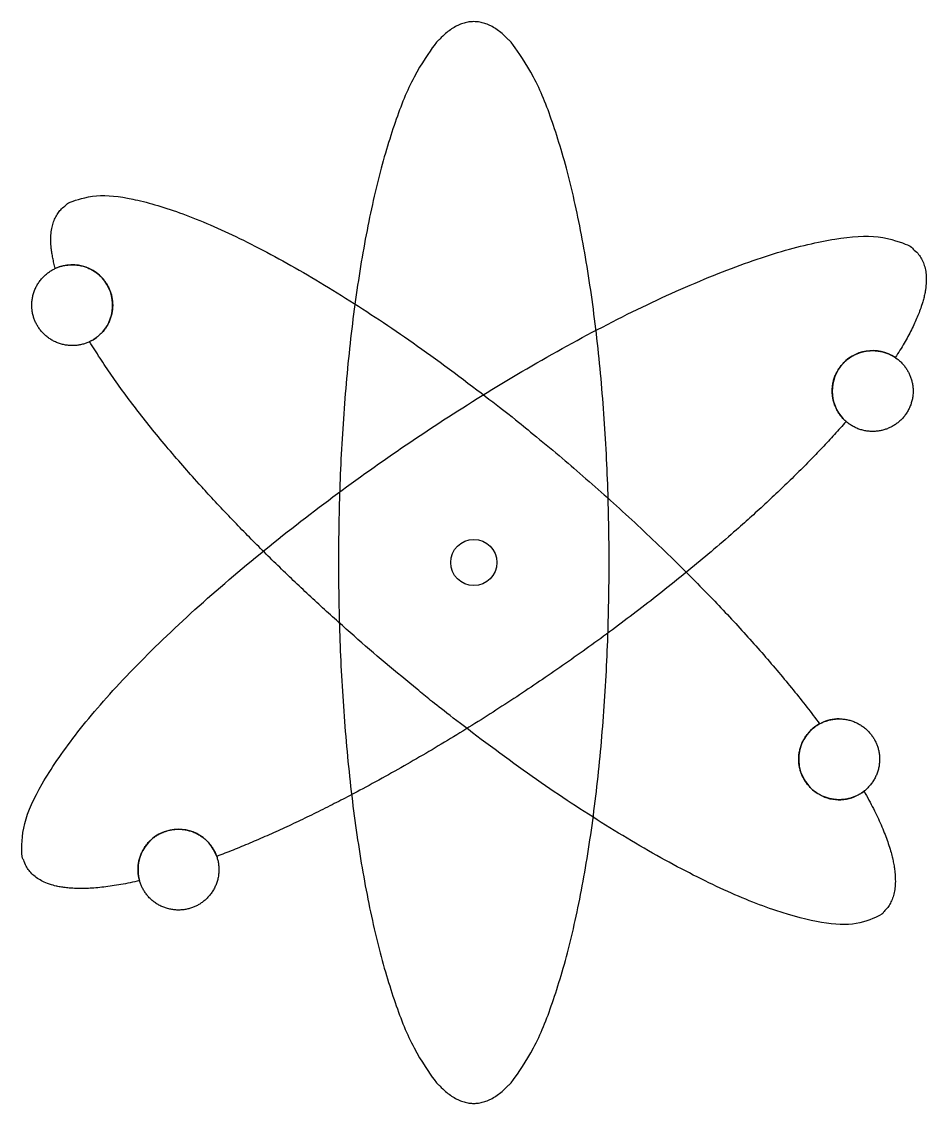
# Model space of a CAD drawing. Header units: inches. Extents: x -2.44 to 2.45, y -2.94 to 2.92.
import ezdxf

# ---------------------------------------------------------------- set-up
doc = ezdxf.new("R2010")
doc.units = ezdxf.units.IN
doc.header["$MEASUREMENT"] = 0
doc.layers.add('Default', color=18, linetype='Continuous', true_color=0x000000)

msp = doc.modelspace()

# ---------------------------------------------------------------- linework, layer by layer
at = {"layer": 'Default'}
msp.add_circle((0.0026, -0.0088), 0.125, dxfattribs=at)
for centre, start, end in [((-2.1688, 1.3834), 295.49726, 114.66112), ((2.1592, 0.9188), 55.89324, 228.92896), ((1.9781, -1.0736), 90, 116.56505), ((1.9781, -1.0736), 118.93624, 307.93745), ((-1.5944, -1.6705), 19.02826, 195.81869)]:
    msp.add_arc(centre, 0.2187, start, end, dxfattribs=at)
for points, weights, knots in [([(0.0026, 2.9174), (0.7342, 2.9174), (0.7342, -0.0088), (0.7342, -2.9351), (0.0026, -2.9351), (-0.729, -2.9351), (-0.729, -0.0088), (-0.729, 2.9174), (0.0026, 2.9174)], [1, 0.707106781187, 1, 0.707106781187, 1, 0.707106781187, 1, 0.707106781187, 1], [0, 0, 0, 1.570796, 1.570796, 3.141593, 3.141593, 4.712389, 4.712389, 6.283185, 6.283185, 6.283185]), ([(-2.26, 1.5821), (-2.3201, 1.7945), (-2.2352, 1.8948), (-1.7627, 2.4533), (0.4712, 0.5631), (1.3556, -0.1853), (1.8723, -0.8822)], [0.894224027949, 0.930729014615, 1, 0.707106781187, 1, 0.859115991513, 0.853764679398], [13.113838, 13.113838, 13.113838, 13.48534, 13.48534, 15.056137, 15.056137, 15.811702, 15.811702, 15.811702]), ([(-1.8048, -1.7301), (-2.2875, -1.8431), (-2.4088, -1.6667), (-2.8232, -1.0638), (-0.4119, 0.594), (1.9995, 2.2518), (2.414, 1.649), (2.5292, 1.4814), (2.2818, 1.0999)], [0.863583124812, 0.891878585565, 1, 0.707106781187, 1, 0.707106781187, 1, 0.896727687336, 0.866281714634], [9.303901, 9.303901, 9.303901, 9.88376, 9.88376, 11.454556, 11.454556, 13.025352, 13.025352, 13.579205, 13.579205, 13.579205]), ([(-2.0709, 1.1878), (-1.8753, 1.2856), (-1.9731, 1.4812), (-2.0709, 1.6768), (-2.2666, 1.579), (-2.4622, 1.4812), (-2.3644, 1.2856), (-2.2666, 1.09), (-2.0709, 1.1878)], [1, 0.707106781187, 1, 0.707106781187, 1, 0.707106781187, 1, 0.707106781187, 1], [0, 0, 0, 0.1173973, 0.1173973, 0.2347946, 0.2347946, 0.352192, 0.352192, 0.4695893, 0.4695893, 0.4695893]), ([(2.1125, -1.246), (2.3777, -1.7141), (2.2325, -1.8856), (1.76, -2.4441), (-0.4739, -0.5539), (-1.5947, 0.3945), (-2.0746, 1.186)], [0.861243678061, 0.887112540239, 1, 0.707106781187, 1, 0.827941752018, 0.858032538545], [9.330982, 9.330982, 9.330982, 9.936402, 9.936402, 11.507198, 11.507198, 12.429953, 12.429953, 12.429953]), ([(2.257, 0.7232), (2.4526, 0.821), (2.3548, 1.0166), (2.257, 1.2122), (2.0614, 1.1144), (1.8658, 1.0166), (1.9636, 0.821), (2.0614, 0.6254), (2.257, 0.7232)], [1, 0.707106781187, 1, 0.707106781187, 1, 0.707106781187, 1, 0.707106781187, 1], [0, 0, 0, 0.1173973, 0.1173973, 0.2347946, 0.2347946, 0.352192, 0.352192, 0.4695893, 0.4695893, 0.4695893]), ([(2.0155, 0.7539), (1.4308, 0.0853), (0.4171, -0.6117), (-0.5665, -1.2879), (-1.3876, -1.5992)], [0.853577047268, 0.85169209002, 1, 0.855474749856, 0.853578598561], [14.239699, 14.239699, 14.239699, 15.035079, 15.035079, 15.810173, 15.810173, 15.810173]), ([(2.0759, -1.2692), (2.2715, -1.1714), (2.1737, -0.9757), (2.0759, -0.7801), (1.8803, -0.8779), (1.6847, -0.9757), (1.7825, -1.1714), (1.8803, -1.367), (2.0759, -1.2692)], [1, 0.707106781187, 1, 0.707106781187, 1, 0.707106781187, 1, 0.707106781187, 1], [0, 0, 0, 0.1173973, 0.1173973, 0.2347946, 0.2347946, 0.352192, 0.352192, 0.4695893, 0.4695893, 0.4695893]), ([(-1.4966, -1.8661), (-1.301, -1.7683), (-1.3988, -1.5727), (-1.4966, -1.3771), (-1.6922, -1.4749), (-1.8878, -1.5727), (-1.79, -1.7683), (-1.6922, -1.9639), (-1.4966, -1.8661)], [1, 0.707106781187, 1, 0.707106781187, 1, 0.707106781187, 1, 0.707106781187, 1], [0, 0, 0, 0.1173973, 0.1173973, 0.2347946, 0.2347946, 0.352192, 0.352192, 0.4695893, 0.4695893, 0.4695893])]:
    msp.add_rational_spline(points, weights, degree=2, knots=knots, dxfattribs=at)

doc.saveas('drawing.dxf')
